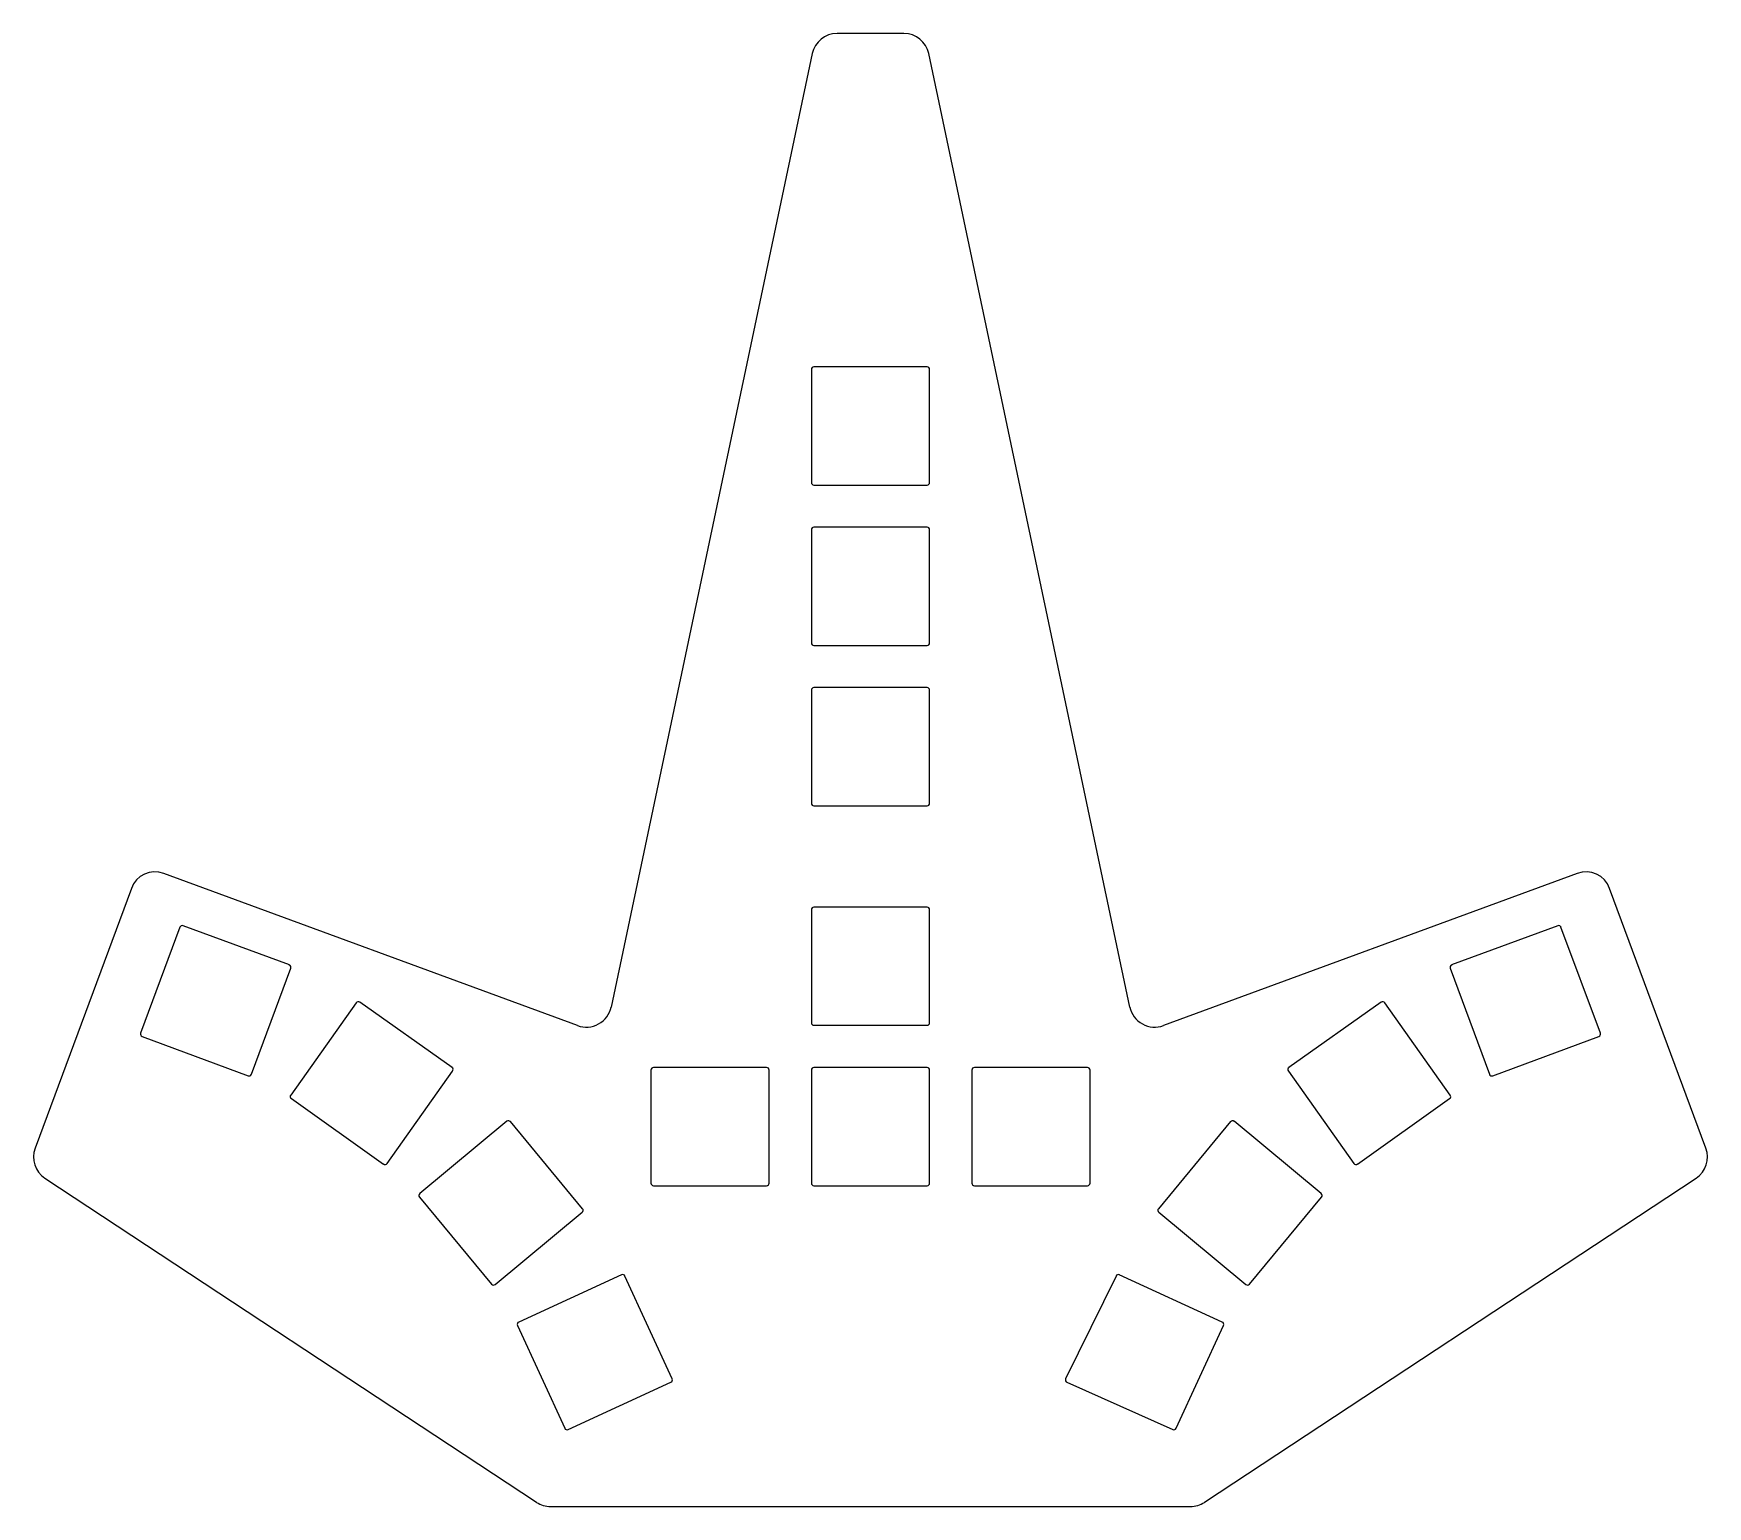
# Model space of a CAD drawing. Extents: x 1 to 199, y 2 to 176.
import ezdxf

# ---------------------------------------------------------------- set-up
doc = ezdxf.new("R2010")
doc.units = 0

msp = doc.modelspace()

# ---------------------------------------------------------------- linework, layer by layer
for p, q in [((103.96, 176.49), (96.04, 176.49)), ((93.1, 174.11), (69.29, 61.17)), ((130.72, 61.17), (106.9, 174.11)), ((106.7, 137), (93.3, 137)), ((93, 136.7), (93, 123.3)), ((107, 123.3), (107, 136.7)), ((93.3, 123), (106.7, 123)), ((93, 117.7), (93, 104.3)), ((106.7, 118), (93.3, 118)), ((107, 104.3), (107, 117.7)), ((93.3, 104), (106.7, 104)), ((93, 98.7), (93, 85.3)), ((106.7, 99), (93.3, 99)), ((107, 85.3), (107, 98.7)), ((93.3, 85), (106.7, 85)), ((65.31, 58.97), (16.31, 77)), ((183.69, 77), (134.69, 58.97)), ((12.46, 75.22), (1.05, 44.45)), ((198.95, 44.45), (187.54, 75.22)), ((93, 72.7), (93, 59.3)), ((106.7, 73), (93.3, 73)), ((107, 59.3), (107, 72.7)), ((18.22, 70.63), (13.56, 58.06)), ((31.17, 66.15), (18.6, 70.8)), ((181.4, 70.8), (168.83, 66.15)), ((186.44, 58.06), (181.78, 70.63)), ((26.69, 53.2), (31.35, 65.76)), ((168.66, 65.76), (173.31, 53.2)), ((39.09, 61.67), (31.34, 50.74)), ((50.44, 54), (39.5, 61.75)), ((160.5, 61.75), (149.56, 54)), ((168.66, 50.74), (160.91, 61.67)), ((13.74, 57.67), (26.3, 53.02)), ((93.3, 59), (106.7, 59)), ((173.7, 53.02), (186.26, 57.67)), ((42.76, 42.65), (50.51, 53.58)), ((74, 53.7), (74, 40.3)), ((87.7, 54), (74.3, 54)), ((88, 40.3), (88, 53.7)), ((93, 53.7), (93, 40.3)), ((106.7, 54), (93.3, 54)), ((107, 40.3), (107, 53.7)), ((112, 53.7), (112, 40.3)), ((125.7, 54), (112.3, 54)), ((126, 40.3), (126, 53.7)), ((149.49, 53.58), (157.24, 42.65)), ((31.41, 50.32), (42.34, 42.57)), ((157.66, 42.57), (168.59, 50.32)), ((56.93, 47.63), (46.61, 39.07)), ((65.9, 37.27), (57.35, 47.59)), ((142.65, 47.59), (134.1, 37.27)), ((153.39, 39.07), (143.07, 47.63)), ((2.22, 40.9), (60.46, 2.5)), ((74.3, 40), (87.7, 40)), ((93.3, 40), (106.7, 40)), ((112.3, 40), (125.7, 40)), ((139.54, 2.5), (197.79, 40.9)), ((46.57, 38.65), (55.12, 28.34)), ((144.88, 28.33), (153.43, 38.65)), ((55.55, 28.3), (65.86, 36.85)), ((134.14, 36.85), (144.45, 28.3)), ((70.52, 29.44), (58.34, 23.85)), ((76.51, 17.12), (70.92, 29.29)), ((129.08, 29.3), (123.11, 17.12)), ((141.66, 23.85), (129.47, 29.44)), ((58.2, 23.45), (63.79, 11.27)), ((136.21, 11.27), (141.8, 23.45)), ((64.19, 11.13), (76.37, 16.72)), ((123.26, 16.72), (135.82, 11.12)), ((62.11, 2), (137.89, 2))]:
    msp.add_line(p, q)
for centre, radius, start, end in [((96.04, 173.49), 3, 90, 168.0918), ((103.96, 173.49), 3, 11.9082, 90), ((93.3, 136.7), 0.3, 90, 180), ((106.7, 136.7), 0.3, 0, 90), ((93.3, 123.3), 0.3, 180, 270), ((106.7, 123.3), 0.3, 270, 0), ((93.3, 117.7), 0.3, 90, 180), ((106.7, 117.7), 0.3, 0, 90), ((93.3, 104.3), 0.3, 180, 270), ((106.7, 104.3), 0.3, 270, 0), ((93.3, 98.7), 0.3, 90, 180), ((106.7, 98.7), 0.3, 0, 90), ((93.3, 85.3), 0.3, 180, 270), ((106.7, 85.3), 0.3, 270, 0), ((15.27, 74.18), 3, 69.8075, 159.6669), ((184.73, 74.18), 3, 20.3331, 110.1932), ((93.3, 72.7), 0.3, 90, 180), ((106.7, 72.7), 0.3, 0, 90), ((18.5, 70.52), 0.3, 69.6662, 159.6662), ((181.5, 70.52), 0.3, 20.3338, 110.3338), ((31.06, 65.86), 0.3, 339.6662, 69.6662), ((168.94, 65.86), 0.3, 110.3338, 200.3338), ((39.33, 61.5), 0.3, 54.665, 144.665), ((160.67, 61.5), 0.3, 35.335, 125.335), ((66.35, 61.79), 3, 249.8075, 348.0918), ((133.65, 61.79), 3, 191.9082, 290.1932), ((13.84, 57.96), 0.3, 159.6662, 249.6662), ((93.3, 59.3), 0.3, 180, 270), ((106.7, 59.3), 0.3, 270, 0), ((186.16, 57.96), 0.3, 290.3338, 20.3338), ((50.26, 53.75), 0.3, 324.665, 54.665), ((74.3, 53.7), 0.3, 90, 180), ((87.7, 53.7), 0.3, 0, 90), ((93.3, 53.7), 0.3, 90, 180), ((106.7, 53.7), 0.3, 0, 90), ((112.3, 53.7), 0.3, 90, 180), ((125.7, 53.7), 0.3, 0, 90), ((149.74, 53.75), 0.3, 125.335, 215.335), ((26.41, 53.3), 0.3, 249.6662, 339.6662), ((173.59, 53.3), 0.3, 200.3338, 290.3338), ((31.58, 50.57), 0.3, 144.665, 234.665), ((168.42, 50.57), 0.3, 305.335, 35.335), ((57.12, 47.4), 0.3, 39.6646, 129.6646), ((142.88, 47.39), 0.3, 50.3354, 140.3354), ((3.87, 43.4), 3, 159.6669, 236.6021), ((196.13, 43.4), 3, 303.3979, 20.3331), ((42.51, 42.82), 0.3, 234.665, 324.665), ((157.49, 42.82), 0.3, 215.335, 305.335), ((74.3, 40.3), 0.3, 180, 270), ((87.7, 40.3), 0.3, 270, 0), ((93.3, 40.3), 0.3, 180, 270), ((106.7, 40.3), 0.3, 270, 0), ((112.3, 40.3), 0.3, 180, 270), ((125.7, 40.3), 0.3, 270, 0), ((46.8, 38.84), 0.3, 129.6646, 219.6646), ((153.2, 38.84), 0.3, 320.3354, 50.3354), ((65.67, 37.08), 0.3, 309.6646, 39.6646), ((134.33, 37.08), 0.3, 140.3354, 230.3354), ((55.36, 28.53), 0.3, 219.6646, 309.6646), ((70.65, 29.17), 0.3, 24.6668, 114.6668), ((129.35, 29.17), 0.3, 65.3332, 153.8977), ((144.65, 28.53), 0.3, 230.3354, 320.3354), ((58.47, 23.58), 0.3, 114.6668, 204.6668), ((141.53, 23.58), 0.3, 335.3332, 65.3332), ((76.24, 16.99), 0.3, 294.6668, 24.6668), ((123.38, 16.99), 0.3, 153.8977, 245.9837), ((64.06, 11.4), 0.3, 204.6668, 294.6668), ((135.94, 11.39), 0.3, 245.9837, 335.3332), ((62.11, 5), 3, 236.6021, 270), ((137.89, 5), 3, 270, 303.3979)]:
    msp.add_arc(centre, radius, start, end)

doc.saveas('drawing.dxf')
